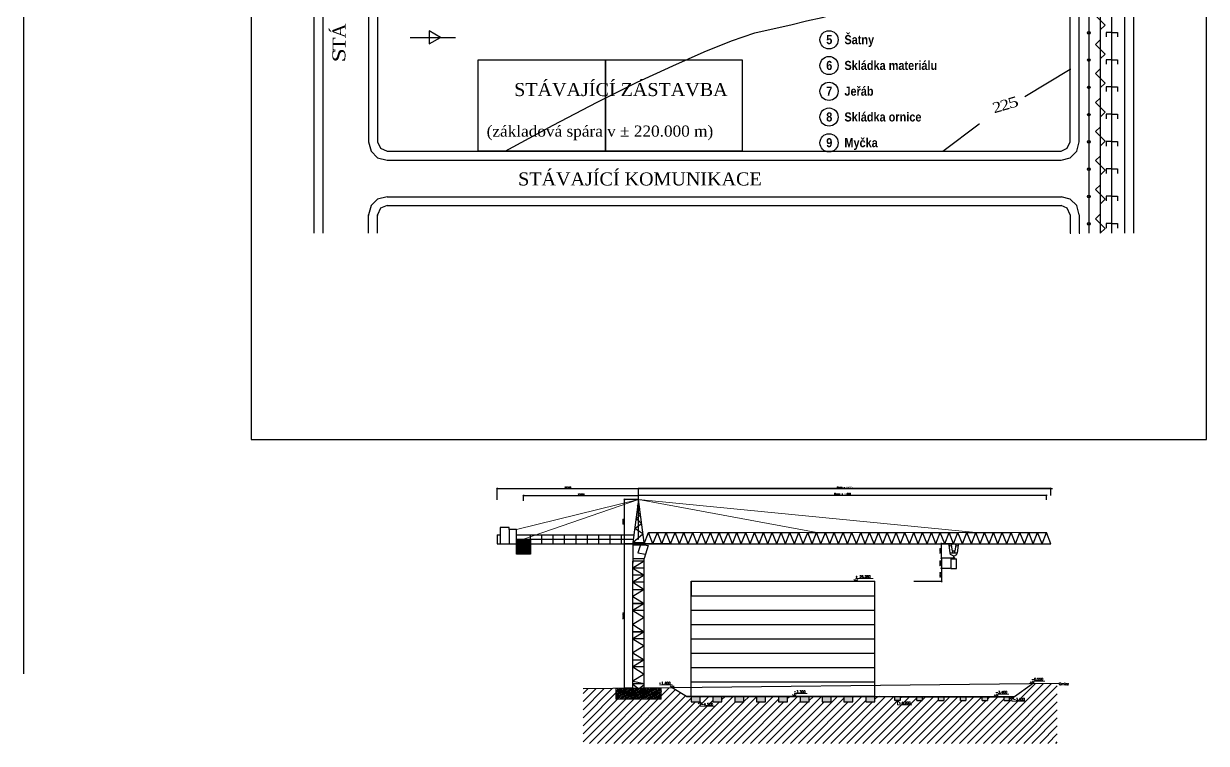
# Model space of a CAD drawing. Header units: millimetres. Extents: x -51 to 2999949, y -1641567 to 415040.
# Drawn here: x 2739949 to 2999949, y -7761 to 150395 of the extents above; entities that cross this region are included whole.
import ezdxf

# ---------------------------------------------------------------- set-up
doc = ezdxf.new("R2010")
doc.units = ezdxf.units.MM
doc.header["$LTSCALE"] = 75
doc.header["$MEASUREMENT"] = 0
doc.linetypes.add('ACAD_ISO10W100', pattern=[18, 12, -3, 0, -3])
doc.layers.get('0').update_dxf_attribs({"linetype": 'CONTINUOUS'})
for name, color, linetype in [('cesty', 161, 'CONTINUOUS'), ('DNO', 210, 'CONTINUOUS'), ('elektrický kabel', 50, 'CONTINUOUS'), ('jeřáb1', 7, 'CONTINUOUS'), ('kanalizace', 222, 'CONTINUOUS'), ('pitná voda', 130, 'CONTINUOUS'), ('potrubí', 64, 'CONTINUOUS'), ('zařízení staveniště', 7, 'CONTINUOUS'), ('ZEMINA', 7, 'CONTINUOUS'), ('ŘEZ', 10, 'ACAD_ISO10W100'), ('ŘEZ červená', 10, 'CONTINUOUS'), ('šrafy', 90, 'CONTINUOUS')]:
    doc.layers.add(name, color=color, linetype=linetype)
for name, color, linetype, lineweight in [('dělící čára', 140, 'CONTINUOUS', 30), ('koty', 4, 'CONTINUOUS', 15), ('texty', 255, 'CONTINUOUS', 15), ('Tlustá', 7, 'CONTINUOUS', 30), ('Velmi tlustá', 10, 'CONTINUOUS', 60)]:
    doc.layers.add(name, color=color, linetype=linetype, lineweight=lineweight)
doc.styles.add('romans', font='romans.shx')
doc.styles.add('TIMESNEWROMAN', font='times.ttf')
doc.styles.add('zařízení stavby', font='ariblk.ttf', dxfattribs={"width": 0.75, "height": 2000})
doc.dimstyles.new('M 1-50', dxfattribs={"dimscale": 50, "dimtxt": 2.5, "dimasz": 2.5, "dimexe": 1.25, "dimexo": 3, "dimtad": 1, "dimtxsty": 'romans', "dimblk": 'OBLIQUE', "dimcen": 2.5, "dimadec": 0, "dimazin": 0, "dimtfac": 1, "dimtmove": 2, "dimatfit": 3, "dimfxl": 1, "dimarcsym": 0})
pattern_1 = [(45, (-1573094.88, 303004.4), (132.582521, 486.135912), [625, -125, 0, -125])]

# ---------------------------------------------------------------- blocks, each defined once
blk = doc.blocks.new('*U229')
at = {"layer": 'elektrický kabel'}
for p, q in [((-1061, 1055), (11, 2127)), ((1061, -1066), (-1061, 1055)), ((0, -2127), (1061, -1066))]:
    blk.add_line(p, q, dxfattribs=at)
blk = doc.blocks.new('*U230')
at = {"layer": 'elektrický kabel', "color": 0, "linetype": 'ByBlock', "lineweight": -2, "transparency": 16777216}
for p in [(0, 191410), (0, 185029), (0, 178649), (0, 172269), (0, 165888), (0, 159508), (0, 153128), (0, 146747), (0, 140367), (0, 133987), (0, 127607), (0, 121226), (0, 114846), (0, 108466), (0, 102085), (0, 95705), (0, 89325), (0, 82944), (0, 76564), (0, 70184), (0, 63803), (0, 57423), (0, 51043), (0, 44662), (0, 38282), (0, 31902), (0, 25521), (0, 19141), (0, 12761), (0, 6380), (0, 0)]:
    blk.add_blockref('*U229', p, dxfattribs=at)
blk = doc.blocks.new('*U233')
at = {"layer": 'kanalizace'}
for p, q in [((0, 500), (-1250, 500)), ((-1250, 500), (-1250, -500)), ((0, 500), (1250, 500)), ((1250, 500), (1250, -500))]:
    blk.add_line(p, q, dxfattribs=at)
blk = doc.blocks.new('*U234')
at = {"layer": 'kanalizace', "color": 0, "linetype": 'ByBlock', "lineweight": -2, "transparency": 16777216}
for p in [(0, 192000), (0, 186000), (0, 180000), (0, 174000), (0, 168000), (0, 162000), (0, 156000), (0, 150000), (0, 144000), (0, 138000), (0, 132000), (0, 126000), (0, 120000), (0, 114000), (0, 108000), (0, 102000), (0, 96000), (0, 90000), (0, 84000), (0, 78000), (0, 72000), (0, 66000), (0, 60000), (0, 54000), (0, 48000), (0, 42000), (0, 36000), (0, 30000), (0, 24000), (0, 18000), (0, 12000), (0, 6000), (0, 0)]:
    blk.add_blockref('*U233', p, dxfattribs=at)
blk = doc.blocks.new('*U235')
at = {"layer": 'pitná voda'}
blk.add_circle((0, 0), 300, dxfattribs=at)
blk = doc.blocks.new('*U236')
at = {"layer": 'pitná voda', "color": 0, "linetype": 'ByBlock', "lineweight": -2, "transparency": 16777216}
for p in [(0, 192000), (0, 186000), (0, 180000), (0, 174000), (0, 168000), (0, 162000), (0, 156000), (0, 150000), (0, 144000), (0, 138000), (0, 132000), (0, 126000), (0, 120000), (0, 114000), (0, 108000), (0, 102000), (0, 96000), (0, 90000), (0, 84000), (0, 78000), (0, 72000), (0, 66000), (0, 60000), (0, 54000), (0, 48000), (0, 42000), (0, 36000), (0, 30000), (0, 24000), (0, 18000), (0, 12000), (0, 6000), (0, 0)]:
    blk.add_blockref('*U235', p, dxfattribs=at)
blk = doc.blocks.new('*U262')
at = {"layer": 'DNO'}
for p, q in [((-1000, 600), (-1000, -600)), ((1000, -600), (1000, 600)), ((-1000, -600), (1000, -600))]:
    blk.add_line(p, q, dxfattribs=at)
blk = doc.blocks.new('*U263')
at = {"layer": 'DNO', "color": 0, "linetype": 'ByBlock', "lineweight": -2, "transparency": 16777216}
for p in [(0, 0), (4800, 0), (9600, 0), (14400, 0), (19200, 0), (24000, 0), (28800, 0), (33600, 0), (38400, 0)]:
    blk.add_blockref('*U262', p, dxfattribs=at)
blk = doc.blocks.new('ghj')
at = {"layer": 'Tlustá'}
for p, q in [((987722, 271709), (987722, 277909)), ((987722, 277909), (990172, 277909)), ((987722, 277909), (990172, 276359)), ((987722, 276359), (990172, 276359)), ((990172, 276359), (987722, 274809)), ((990172, 271709), (990172, 277909)), ((987722, 274809), (990172, 273259)), ((990172, 273259), (987722, 271709)), ((990172, 271709), (987722, 271709))]:
    blk.add_line(p, q, dxfattribs=at)
blk = doc.blocks.new('fghfgh')
at = {"layer": 'Tlustá'}
for p, q in [((1017638, 271089), (1018610, 273539)), ((1018610, 273539), (1028326, 273539)), ((1019581, 271089), (1018610, 273539)), ((1019581, 271089), (1020553, 273539)), ((1021525, 271089), (1020553, 273539)), ((1021525, 271089), (1022496, 273539)), ((1023468, 271089), (1022496, 273539)), ((1023468, 271089), (1024440, 273539)), ((1025411, 271089), (1024440, 273539)), ((1025411, 271089), (1026383, 273539)), ((1027355, 271089), (1026383, 273539)), ((1027355, 271089), (1028326, 273539)), ((1029298, 271089), (1028326, 273539)), ((1017638, 271089), (1029298, 271089))]:
    blk.add_line(p, q, dxfattribs=at)
blk = doc.blocks.new('_Oblique')
at = {"color": 0, "linetype": 'ByBlock', "lineweight": -2}
blk.add_line((-0.5, -0.5), (0.5, 0.5), dxfattribs=at)
blk = doc.blocks.new('*D270')
at = {"layer": 'koty', "color": 0, "linetype": 'ByBlock', "lineweight": -2, "ltscale": 5, "transparency": 16777216}
for p, q in [((2944333, 36103), (2941663, 36103)), ((2941726, 32903), (2941726, 36103)), ((2944333, 32903), (2941663, 32903))]:
    blk.add_line(p, q, dxfattribs=at)
at = {"layer": 'koty', "color": 0, "linetype": 'ByBlock', "lineweight": -2, "ltscale": 5, "transparency": 16777216, "xscale": 250, "yscale": 250, "zscale": 250}
for p, rotation in [((2941726, 36103), 90), ((2941726, 32903), 270)]:
    blk.add_blockref('_Oblique', p, dxfattribs=dict(at, rotation=rotation))
at = {"layer": 'koty', "color": 0, "linetype": 'ByBlock', "lineweight": 20, "ltscale": 5, "transparency": 16777216, "insert": (2941520, 34503), "char_height": 350, "attachment_point": 5, "rotation": 90, "style": 'romans'}
blk.add_mtext('3100', dxfattribs=at)
blk = doc.blocks.new('*D271')
at = {"layer": 'koty', "color": 0, "linetype": 'ByBlock', "lineweight": -2, "ltscale": 5, "transparency": 16777216}
for p, q in [((2944333, 32903), (2941663, 32903)), ((2941726, 32903), (2941726, 30679)), ((2943635, 30679), (2941663, 30679))]:
    blk.add_line(p, q, dxfattribs=at)
at = {"layer": 'koty', "color": 0, "linetype": 'ByBlock', "lineweight": -2, "ltscale": 5, "transparency": 16777216, "xscale": 250, "yscale": 250, "zscale": 250}
for p, rotation in [((2941726, 32903), 90), ((2941726, 30679), 270)]:
    blk.add_blockref('_Oblique', p, dxfattribs=dict(at, rotation=rotation))
at = {"layer": 'koty', "color": 0, "linetype": 'ByBlock', "lineweight": 20, "ltscale": 5, "transparency": 16777216, "insert": (2941520, 31791), "char_height": 350, "attachment_point": 5, "rotation": 90, "style": 'romans'}
blk.add_mtext('2000', dxfattribs=at)
blk = doc.blocks.new('*D272')
at = {"layer": 'koty', "color": 0, "linetype": 'ByBlock', "lineweight": -2, "ltscale": 5, "transparency": 16777216}
for p, q in [((2943635, 30679), (2941663, 30679)), ((2941726, 30679), (2941726, 27846)), ((2935623, 27846), (2941788, 27846))]:
    blk.add_line(p, q, dxfattribs=at)
at = {"layer": 'koty', "color": 0, "linetype": 'ByBlock', "lineweight": -2, "ltscale": 5, "transparency": 16777216, "xscale": 250, "yscale": 250, "zscale": 250}
for p, rotation in [((2941726, 30679), 90), ((2941726, 27846), 270)]:
    blk.add_blockref('_Oblique', p, dxfattribs=dict(at, rotation=rotation))
at = {"layer": 'koty', "color": 0, "linetype": 'ByBlock', "lineweight": 20, "ltscale": 5, "transparency": 16777216, "insert": (2941520, 29263), "char_height": 350, "attachment_point": 5, "rotation": 90, "style": 'romans'}
blk.add_mtext('2830', dxfattribs=at)
blk = doc.blocks.new('*D264')
at = {"layer": 'koty', "color": 0, "linetype": 'ByBlock', "lineweight": -2, "ltscale": 5, "transparency": 16777216}
for p, q in [((2875120, 45953), (2875120, 48312)), ((2965778, 48250), (2875120, 48250)), ((2965778, 46730), (2965778, 48312))]:
    blk.add_line(p, q, dxfattribs=at)
at = {"layer": 'koty', "color": 0, "linetype": 'ByBlock', "lineweight": -2, "ltscale": 5, "transparency": 16777216, "xscale": 250, "yscale": 250, "zscale": 250, "rotation": 180}
blk.add_blockref('_Oblique', (2875120, 48250), dxfattribs=at)
at = {"layer": 'koty', "color": 0, "linetype": 'ByBlock', "lineweight": -2, "ltscale": 5, "transparency": 16777216, "xscale": 250, "yscale": 250, "zscale": 250}
blk.add_blockref('_Oblique', (2965778, 48250), dxfattribs=at)
at = {"layer": 'koty', "color": 0, "linetype": 'ByBlock', "lineweight": 20, "ltscale": 5, "transparency": 16777216, "insert": (2920449, 48456), "char_height": 350, "attachment_point": 5, "style": 'romans'}
blk.add_mtext('Rneb = {\\Ftxt|c0;9\\Ftxt|c238;1000}', dxfattribs=at)
blk = doc.blocks.new('*D265')
at = {"layer": 'koty', "color": 0, "linetype": 'ByBlock', "lineweight": -2, "ltscale": 5, "transparency": 16777216}
for p, q in [((2875120, 45953), (2875120, 46765)), ((2964806, 46702), (2875120, 46702)), ((2964806, 45738), (2964806, 46765))]:
    blk.add_line(p, q, dxfattribs=at)
at = {"layer": 'koty', "color": 0, "linetype": 'ByBlock', "lineweight": -2, "ltscale": 5, "transparency": 16777216, "xscale": 250, "yscale": 250, "zscale": 250, "rotation": 180}
blk.add_blockref('_Oblique', (2875120, 46702), dxfattribs=at)
at = {"layer": 'koty', "color": 0, "linetype": 'ByBlock', "lineweight": -2, "ltscale": 5, "transparency": 16777216, "xscale": 250, "yscale": 250, "zscale": 250}
blk.add_blockref('_Oblique', (2964806, 46702), dxfattribs=at)
at = {"layer": 'koty', "color": 0, "linetype": 'ByBlock', "lineweight": 20, "ltscale": 5, "transparency": 16777216, "insert": (2919963, 46967), "char_height": 350, "attachment_point": 5, "style": 'romans'}
blk.add_mtext('Rprac = {\\Ftxt|c0;9\\Ftxt|c238;0}000', dxfattribs=at)
blk = doc.blocks.new('*D266')
at = {"layer": 'koty', "color": 0, "linetype": 'ByBlock', "lineweight": -2, "ltscale": 5, "transparency": 16777216}
for p, q in [((2844020, 45738), (2844020, 48312)), ((2844020, 48250), (2875120, 48250)), ((2875120, 37988), (2875120, 48312))]:
    blk.add_line(p, q, dxfattribs=at)
at = {"layer": 'koty', "color": 0, "linetype": 'ByBlock', "lineweight": -2, "ltscale": 5, "transparency": 16777216, "xscale": 250, "yscale": 250, "zscale": 250, "rotation": 180}
blk.add_blockref('_Oblique', (2844020, 48250), dxfattribs=at)
at = {"layer": 'koty', "color": 0, "linetype": 'ByBlock', "lineweight": -2, "ltscale": 5, "transparency": 16777216, "xscale": 250, "yscale": 250, "zscale": 250}
blk.add_blockref('_Oblique', (2875120, 48250), dxfattribs=at)
at = {"layer": 'koty', "color": 0, "linetype": 'ByBlock', "lineweight": 20, "ltscale": 5, "transparency": 16777216, "insert": (2859570, 48456), "char_height": 350, "attachment_point": 5, "style": 'romans'}
blk.add_mtext('31100', dxfattribs=at)
blk = doc.blocks.new('*D267')
at = {"layer": 'koty', "color": 0, "linetype": 'ByBlock', "lineweight": -2, "ltscale": 5, "transparency": 16777216}
for p, q in [((2849840, 45535), (2849840, 46765)), ((2849840, 46702), (2875120, 46702)), ((2875120, 37017), (2875120, 46765))]:
    blk.add_line(p, q, dxfattribs=at)
at = {"layer": 'koty', "color": 0, "linetype": 'ByBlock', "lineweight": -2, "ltscale": 5, "transparency": 16777216, "xscale": 250, "yscale": 250, "zscale": 250, "rotation": 180}
blk.add_blockref('_Oblique', (2849840, 46702), dxfattribs=at)
at = {"layer": 'koty', "color": 0, "linetype": 'ByBlock', "lineweight": -2, "ltscale": 5, "transparency": 16777216, "xscale": 250, "yscale": 250, "zscale": 250}
blk.add_blockref('_Oblique', (2875120, 46702), dxfattribs=at)
at = {"layer": 'koty', "color": 0, "linetype": 'ByBlock', "lineweight": 20, "ltscale": 5, "transparency": 16777216, "insert": (2862480, 46909), "char_height": 350, "attachment_point": 5, "style": 'romans'}
blk.add_mtext('17500', dxfattribs=at)
blk = doc.blocks.new('*D268')
at = {"layer": 'koty', "color": 0, "linetype": 'ByBlock', "lineweight": -2, "ltscale": 5, "transparency": 16777216}
for p, q in [((2873752, 36103), (2871965, 36103)), ((2872027, 4372), (2872027, 36103)), ((2873752, 4372), (2871965, 4372))]:
    blk.add_line(p, q, dxfattribs=at)
at = {"layer": 'koty', "color": 0, "linetype": 'ByBlock', "lineweight": -2, "ltscale": 5, "transparency": 16777216, "xscale": 250, "yscale": 250, "zscale": 250}
for p, rotation in [((2872027, 36103), 90), ((2872027, 4372), 270)]:
    blk.add_blockref('_Oblique', p, dxfattribs=dict(at, rotation=rotation))
at = {"layer": 'koty', "color": 0, "linetype": 'ByBlock', "lineweight": 20, "ltscale": 5, "transparency": 16777216, "insert": (2871821, 20238), "char_height": 350, "attachment_point": 5, "rotation": 90, "style": 'romans'}
blk.add_mtext('31880', dxfattribs=at)
blk = doc.blocks.new('*D269')
at = {"layer": 'koty', "color": 0, "linetype": 'ByBlock', "lineweight": -2, "ltscale": 5, "transparency": 16777216}
for p, q in [((2874977, 45803), (2871965, 45803)), ((2872027, 36103), (2872027, 45803)), ((2882352, 36103), (2871965, 36103))]:
    blk.add_line(p, q, dxfattribs=at)
at = {"layer": 'koty', "color": 0, "linetype": 'ByBlock', "lineweight": -2, "ltscale": 5, "transparency": 16777216, "xscale": 250, "yscale": 250, "zscale": 250}
for p, rotation in [((2872027, 45803), 90), ((2872027, 36103), 270)]:
    blk.add_blockref('_Oblique', p, dxfattribs=dict(at, rotation=rotation))
at = {"layer": 'koty', "color": 0, "linetype": 'ByBlock', "lineweight": 20, "ltscale": 5, "transparency": 16777216, "insert": (2871821, 40953), "char_height": 350, "attachment_point": 5, "rotation": 90, "style": 'romans'}
blk.add_mtext('9700', dxfattribs=at)

msp = doc.modelspace()

# ---------------------------------------------------------------- hatches: boundary and pattern name
at = {"layer": 'jeřáb1'}
h = msp.add_hatch(dxfattribs=at)
h.set_pattern_fill('ANSI36', color=256, scale=2000)
h.set_pattern_definition(pattern_1)
h.paths.add_polyline_path([(2886669.7798, 2566.3586), (2886669.7798, 1366.3586), (2888669.7798, 1366.3586), (2888669.7798, 2566.3586)])
h.paths.add_polyline_path([(2891469.7798, 2566.3586), (2891469.7798, 1366.3586), (2893469.7798, 1366.3586), (2893469.7798, 2566.3586)])
h.paths.add_polyline_path([(2896269.7798, 1366.3586), (2898269.7798, 1366.3586), (2898269.7798, 2566.3586), (2896269.7798, 2566.3586)])
h.paths.add_polyline_path([(2901069.7798, 2566.3586), (2901069.7798, 1366.3586), (2903069.7798, 1366.3586), (2903069.7798, 2566.3586)])
h.paths.add_polyline_path([(2905869.7798, 2566.3586), (2905869.7798, 1366.3586), (2907869.7798, 1366.3586), (2907869.7798, 2566.3586)])
h.paths.add_polyline_path([(2910669.7798, 2566.3586), (2910669.7798, 1366.3586), (2912669.7798, 1366.3586), (2912669.7798, 2566.3586)])
h.paths.add_polyline_path([(2915469.7798, 2566.3586), (2915469.7798, 1366.3586), (2917469.7798, 1366.3586), (2917469.7798, 2566.3586)])
h.paths.add_polyline_path([(2920269.7798, 2566.3586), (2920269.7798, 1366.3586), (2922269.7798, 1366.3586), (2922269.7798, 2566.3586)])
h.paths.add_polyline_path([(2925069.7798, 2566.3586), (2925069.7798, 1366.3586), (2927069.7798, 1366.3586), (2927069.7798, 2566.3586)])
h.paths.add_polyline_path([(2955469.7798, 2466.3586), (2955469.7798, 1666.3586), (2956669.7798, 1666.3586), (2956669.7798, 2466.3586)])
h.paths.add_polyline_path([(2950669.7798, 2466.3586), (2950669.7798, 1666.3586), (2951869.7798, 1666.3586), (2951869.7798, 2466.3586)])
h.paths.add_polyline_path([(2945869.7798, 2466.3586), (2945869.7798, 1666.3586), (2947069.7798, 1666.3586), (2947069.7798, 2466.3586)])
h.paths.add_polyline_path([(2942269.7798, 1666.3586), (2942269.7798, 2466.3586), (2941069.7798, 2466.3586), (2941069.7798, 1666.3586)])
h.paths.add_polyline_path([(2937469.7798, 1666.3586), (2937469.7798, 2466.3586), (2936269.7798, 2466.3586), (2936269.7798, 1666.3586)])
h.paths.add_polyline_path([(2931469.7798, 2466.3586), (2931469.7798, 1666.3586), (2932669.7798, 1666.3586), (2932669.7798, 2466.3586)])
at = {"layer": 'ZEMINA'}
h = msp.add_hatch(dxfattribs=at)
h.set_pattern_fill('ANSI31', color=256, scale=10000)
h.set_pattern_definition([(45, (-1573094.9, 303004.4), (-883.88348, 883.88348), [])])
h.paths.add_polyline_path([(2967188.1439, 5379.5248), (2961642.2422, 5318.8398), (2957805.5361, 2566.3586), (2957669.7798, 2466.3586), (2956669.7798, 2466.3586), (2956669.7798, 1666.3586), (2955469.7798, 1666.3586), (2955469.7798, 2466.3586), (2951869.7798, 2466.3586), (2951869.7798, 1666.3586), (2950669.7798, 1666.3586), (2950669.7798, 2466.3586), (2947069.7798, 2466.3586), (2947069.7798, 1666.3586), (2945869.7798, 1666.3586), (2945869.7798, 2466.3586), (2942269.7798, 2466.3586), (2942269.7798, 1666.3586), (2941069.7798, 1666.3586), (2941069.7798, 2466.3586), (2937469.7798, 2466.3586), (2937469.7798, 1666.3586), (2936269.7798, 1666.3586), (2936269.7798, 2466.3586), (2932669.7798, 2466.3586), (2932669.7798, 1666.3586), (2931469.7798, 1666.3586), (2931469.7798, 2466.3586), (2930019.7798, 2466.3586), (2928069.7798, 2566.3586), (2927069.7798, 2566.3586), (2927069.7798, 1366.3586), (2925069.7798, 1366.3586), (2925069.7798, 2566.3586), (2922269.7798, 2566.3586), (2922269.7798, 1366.3586), (2920269.7798, 1366.3586), (2920269.7798, 2566.3586), (2917469.7798, 2566.3586), (2917469.7798, 1366.3586), (2915469.7798, 1366.3586), (2915469.7798, 2566.3586), (2912669.7798, 2566.3586), (2912669.7798, 1366.3586), (2910669.7798, 1366.3586), (2910669.7798, 2566.3586), (2907869.7798, 2566.3586), (2907869.7798, 1366.3586), (2905869.7798, 1366.3586), (2905869.7798, 2566.3586), (2903069.7798, 2566.3586), (2903069.7798, 1366.3586), (2901069.7798, 1366.3586), (2901069.7798, 2566.3586), (2898269.7798, 2566.3586), (2898269.7798, 1366.3586), (2896269.7798, 1366.3586), (2896269.7798, 2566.3586), (2893469.7798, 2566.3586), (2893469.7798, 1366.3586), (2891469.7798, 1366.3586), (2891469.7798, 2566.3586), (2888669.7798, 2566.3586), (2888669.7798, 1366.3586), (2886669.7798, 1366.3586), (2886669.7798, 2566.3586), (2885669.7798, 2566.3586), (2882531.0495, 4453.18), (2876344.7798, 4385.4879), (2876344.7798, 4372.0835), (2875119.7798, 4372.0835), (2862914.6166, 4238.5308), (2862914.6166, -7761.4692), (2967188.1439, -7761.4692)])
at = {"layer": 'šrafy', "linetype": 'ByBlock', "lineweight": 20, "ltscale": 5}
h = msp.add_hatch(dxfattribs=at)
h.set_pattern_fill('ANSI36', color=256, scale=2000)
h.set_pattern_definition(pattern_1)
h.paths.add_polyline_path([(2870119.7798, 4372.0835), (2870119.7798, 1967.6674), (2880119.7798, 1967.6674), (2880119.7798, 4372.0835)])
at = {"layer": 'šrafy'}
h = msp.add_hatch(dxfattribs=at)
h.set_pattern_fill('ANSI31', color=256, scale=1500)
h.set_pattern_definition([(45, (1862149.33, -179036.68), (-132.58252, 132.58252), [])])
h.paths.add_polyline_path([(2957805.5361, 2566.3586), (2957669.7798, 2566.3586), (2957669.7798, 2466.3586)])

# ---------------------------------------------------------------- linework, layer by layer
for p, q in [((2819847.5854, 112354.1279), (2968142.3038, 112354.1279)), ((2819847.5854, 110399.4985), (2968142.3038, 110399.4985))]:
    msp.add_line(p, q)
msp.add_lwpolyline([(2789948.9938, 356001.2066), (2789948.9938, 59001.2066), (2999948.9938, 59001.2066), (2999948.9938, 356001.2066)], close=True)
for points in [[(2803799.0401, 104355.573), (2803799.0401, 206459.2977), (2803901.9177, 206459.2977)], [(2805779.3872, 104355.573), (2805779.3872, 206459.2977), (2805882.2648, 206459.2977)], [(2815784.0135, 206459.2977), (2815784.0135, 124441.9724), (2816324.1064, 122358.7477), (2817764.3607, 120918.4934), (2819847.5854, 120378.4005), (2968039.4327, 120378.4005), (2970019.7798, 120918.4934), (2971460.0406, 122358.7477), (2972000.127, 124441.9724), (2972000.127, 206459.2977), (2972103.0111, 206459.2977)], [(2817764.3607, 206459.2977), (2817764.3607, 124441.9724), (2818407.3312, 123027.436), (2819847.5854, 122358.7477), (2968039.4327, 122358.7477), (2969351.0915, 123027.436), (2970019.7798, 124441.9724), (2970019.7798, 206459.2977), (2970122.664, 206459.2977)], [(2982004.7468, 104355.573), (2982004.7468, 206459.2977), (2982107.6179, 206459.2977)], [(2983985.0939, 104355.573), (2983985.0939, 206459.2977), (2984087.9781, 206459.2977)], [(2845797.873, 122358.7477), (2856342.5922, 128068.3291), (2866012.8679, 133109.2222), (2874808.7065, 137507.1317), (2882627.2239, 141133.4818), (2889545.5799, 144194.0278), (2895589.5186, 146611.6032), (2900656.1295, 148386.1951), (2904951.1548, 149363.5098), (2908577.518, 150135.0692), (2912075.2792, 151009.5127), (2915495.8871, 151781.0852), (2918685.022, 152655.5157), (2921771.2726, 153529.9593), (2924626.0633, 154532.9917), (2927377.9699, 155407.4353), (2927480.841, 155407.4353)], [(2839856.825, 122358.7477), (2839856.825, 142445.1406), (2897904.1968, 142445.1406), (2897904.1968, 122358.7477), (2867890.3439, 122358.7477), (2867890.3439, 142445.1406), (2867890.3439, 122358.7477), (2839856.825, 122358.7477), (2839959.7027, 122358.7477)], [(2960015.16, 134420.881), (2970019.7798, 140361.9224), (2970122.664, 140361.9224)], [(2941986.2675, 122358.7477), (2950010.5402, 128402.6732), (2950113.4113, 128402.6732)], [(2819847.5854, 112354.1279), (2817764.3607, 111814.035), (2816324.1064, 110399.4985), (2815784.0135, 108419.1448), (2815886.8846, 108419.1448)], [(2972000.127, 108419.1448), (2971460.0406, 110399.4985), (2970019.7798, 111814.035), (2968039.4327, 112354.1279), (2968142.3038, 112354.1279)], [(2819847.5854, 110399.4985), (2818407.3312, 109833.6813), (2817764.3607, 108419.1448), (2817867.2383, 108419.1448)], [(2970019.7798, 108419.1448), (2969351.0915, 109833.6813), (2968039.4327, 110399.4985), (2968142.3038, 110399.4985)], [(2815784.0135, 104355.573), (2815784.0135, 108419.1448), (2815886.8846, 108419.1448)], [(2817764.3607, 104355.573), (2817764.3607, 108419.1448), (2817867.2383, 108419.1448)], [(2970019.7798, 108419.1448), (2970019.7798, 104355.573), (2970122.664, 104355.573)], [(2972000.127, 108419.1448), (2972000.127, 104355.573), (2972103.0111, 104355.573)]]:
    msp.add_lwpolyline(points)
at = {"layer": 'cesty', "linetype": 'ByBlock', "lineweight": 20, "ltscale": 5}
for p, q in [((2848299.7798, 39215.5263), (2875119.7798, 45803.0863)), ((2875119.7798, 45803.0863), (2849839.7798, 37078.0863)), ((2914344.7798, 38553.0863), (2875119.7798, 45803.0863)), ((2949259.7798, 38553.0863), (2875119.7798, 45803.0863)), ((2964806.4465, 38553.0863), (2887033.1131, 38553.0863)), ((2876344.7798, 36103.0863), (2946344.7798, 36103.0863)), ((2876344.7798, 29172.0835), (2873894.7798, 29172.0835))]:
    msp.add_line(p, q, dxfattribs=at)
at = {"layer": 'cesty'}
for p, q in [((2886669.7798, 2566.3586), (2886669.7798, 27846.3586)), ((2886669.7798, 27846.3586), (2927069.7798, 27846.3586)), ((2886669.7798, 27846.3586), (2886669.7798, 24686.3586)), ((2927069.7798, 2566.3586), (2927069.7798, 27846.3586)), ((2886669.7798, 24686.3586), (2927069.7798, 24686.3586)), ((2886669.7798, 21526.3586), (2927069.7798, 21526.3586)), ((2886669.7798, 18366.3586), (2927069.7798, 18366.3586)), ((2886669.7798, 15206.3586), (2927069.7798, 15206.3586)), ((2886669.7798, 12046.3586), (2927069.7798, 12046.3586)), ((2886669.7798, 8886.3586), (2927069.7798, 8886.3586)), ((2886669.7798, 5726.3586), (2927069.7798, 5726.3586)), ((2927069.7798, 2566.3586), (2886669.7798, 2566.3586)), ((2886669.7798, 2566.3586), (2927069.7798, 2566.3586)), ((2906869.7798, 2566.3586), (2923844.7798, 2566.3586))]:
    msp.add_line(p, q, dxfattribs=at)
at = {"layer": 'DNO'}
for p, q in [((2957805.5361, 2566.3586), (2961640.6933, 5317.7286)), ((2885669.7798, 2566.3586), (2882531.0495, 4453.18)), ((2885669.7798, 2566.3586), (2928069.7798, 2566.3586)), ((2906869.7798, 2566.3586), (2885669.7798, 2566.3586)), ((2928069.7798, 2566.3586), (2957805.5361, 2566.3586)), ((2930019.7798, 2466.3586), (2928069.7798, 2566.3586)), ((2932669.7798, 2466.3586), (2930019.7798, 2466.3586)), ((2931469.7798, 1666.3586), (2931469.7798, 2466.3586)), ((2932669.7798, 1666.3586), (2931469.7798, 1666.3586)), ((2932669.7798, 2466.3586), (2936269.7798, 2466.3586)), ((2932669.7798, 2466.3586), (2932669.7798, 1666.3586)), ((2936269.7798, 2466.3586), (2957669.7798, 2466.3586)), ((2936269.7798, 1666.3586), (2936269.7798, 2466.3586)), ((2936269.7798, 1666.3586), (2937469.7798, 1666.3586)), ((2937469.7798, 2466.3586), (2937469.7798, 1666.3586)), ((2941069.7798, 1666.3586), (2941069.7798, 2466.3586)), ((2941069.7798, 1666.3586), (2942269.7798, 1666.3586)), ((2942269.7798, 2466.3586), (2942269.7798, 1666.3586)), ((2945869.7798, 1666.3586), (2945869.7798, 2466.3586)), ((2945869.7798, 1666.3586), (2947069.7798, 1666.3586)), ((2947069.7798, 2466.3586), (2947069.7798, 1666.3586)), ((2950669.7798, 1666.3586), (2950669.7798, 2466.3586)), ((2950669.7798, 1666.3586), (2951869.7798, 1666.3586)), ((2951869.7798, 2466.3586), (2951869.7798, 1666.3586)), ((2955469.7798, 1666.3586), (2955469.7798, 2466.3586)), ((2955469.7798, 1666.3586), (2956669.7798, 1666.3586)), ((2956669.7798, 1666.3586), (2956669.7798, 2466.3586)), ((2957669.7798, 2466.3586), (2957805.5361, 2566.3586))]:
    msp.add_line(p, q, dxfattribs=at)
at = {"layer": 'dělící čára'}
msp.add_line((2739948.9938, 407501.2066), (2739948.9938, 7501.2066), dxfattribs=at)
at = {"layer": 'elektrický kabel'}
msp.add_line((2976640.6951, 302519.0837), (2976640.6951, 104355.573), dxfattribs=at)
at = {"layer": 'jeřáb1'}
msp.add_line((2873894.7798, 4372.0835), (2876344.7798, 4372.0835), dxfattribs=at)
at = {"layer": 'kanalizace'}
msp.add_line((2979140.6951, 104355.573), (2979146.1358, 302519.0837), dxfattribs=at)
at = {"layer": 'pitná voda'}
msp.add_line((2974140.6951, 302519.0837), (2974140.6951, 104355.573), dxfattribs=at)
at = {"layer": 'potrubí'}
msp.add_line((2824914.1898, 147387.7824), (2834914.1898, 147387.7824), dxfattribs=at)
msp.add_lwpolyline([(2829107.8912, 148825.7658), (2829072.0089, 145970.5157), (2831562.6692, 147367.0658)], close=True, dxfattribs=at)
at = {"layer": 'texty', "linetype": 'ByBlock', "lineweight": 20, "ltscale": 5}
for p, q in [((2922905.0531, 27849.1886), (2922478.7612, 28275.4805)), ((2922905.0531, 27849.1886), (2922905.0531, 28461.7724)), ((2926676.5707, 28461.7724), (2922905.0531, 28461.7724)), ((2922905.0531, 27849.1886), (2923331.345, 28275.4805)), ((2961640.6933, 5317.7286), (2961214.4014, 5744.0205)), ((2961640.6933, 5317.7286), (2961640.6933, 5930.3124)), ((2964460.6933, 5930.3124), (2961640.6933, 5930.3124)), ((2961640.6933, 5317.7286), (2962066.9852, 5744.0205)), ((2879711.0495, 5065.7638), (2882531.0495, 5065.7638)), ((2882531.0495, 4453.18), (2882104.7576, 4879.4719)), ((2882531.0495, 4453.18), (2882531.0495, 5065.7638)), ((2882531.0495, 4453.18), (2882957.3414, 4879.4719)), ((2909380.9141, 2566.3586), (2908954.6222, 2992.6505)), ((2909380.9141, 2566.3586), (2909380.9141, 3178.9424)), ((2912200.9141, 3178.9424), (2909380.9141, 3178.9424)), ((2909380.9141, 2566.3586), (2909807.206, 2992.6505)), ((2953727.4544, 2466.3586), (2953301.1625, 2892.6505)), ((2953727.4544, 2466.3586), (2953727.4544, 3078.9424)), ((2956547.4544, 3078.9424), (2953727.4544, 3078.9424)), ((2953727.4544, 2466.3586), (2954153.7463, 2892.6505)), ((2888669.7798, 1366.3586), (2888243.4879, 940.0667)), ((2888669.7798, 1366.3586), (2889096.0717, 940.0667)), ((2888669.7798, 1366.3586), (2888669.7798, 424.5262)), ((2891826.4037, 424.5262), (2888669.7798, 424.5262)), ((2932069.7798, 1666.3586), (2931643.4879, 1240.0667)), ((2932069.7798, 1666.3586), (2932496.0717, 1240.0667)), ((2932069.7798, 1666.3586), (2932069.7798, 724.5262)), ((2935226.4037, 724.5262), (2932069.7798, 724.5262)), ((2957217.8113, 2466.3586), (2956791.5194, 2040.0667)), ((2957217.8113, 2466.3586), (2957644.1033, 2040.0667)), ((2957217.8113, 2466.3586), (2957217.8113, 1524.5262)), ((2960374.4352, 1524.5262), (2957217.8113, 1524.5262))]:
    msp.add_line(p, q, dxfattribs=at)
at = {"layer": 'Tlustá'}
for p, q in [((2875119.7798, 45803.0863), (2873894.7798, 36353.0863)), ((2874928.3942, 44326.6826), (2875232.9618, 44929.9681)), ((2875377.4568, 43815.2925), (2874928.3942, 44326.6826)), ((2876344.7798, 36353.0863), (2875119.7798, 45803.0863)), ((2874568.4944, 41550.3131), (2875556.3237, 42435.4624)), ((2874784.9855, 43220.3871), (2875377.4568, 43815.2925)), ((2875556.3237, 42435.4624), (2874784.9855, 43220.3871)), ((2846669.6841, 39636.348), (2844717.3861, 39636.348)), ((2844717.3861, 39636.348), (2844717.3861, 36103.0863)), ((2846669.6841, 39215.5263), (2846669.6841, 39636.348)), ((2848299.7798, 39215.5263), (2846669.6841, 39215.5263)), ((2846669.6841, 39215.5263), (2846669.6841, 36103.0863)), ((2848299.7798, 38053.0863), (2848299.7798, 39215.5263)), ((2874293.9282, 39432.231), (2875798.7181, 40565.5629)), ((2876092.1003, 38302.3284), (2874293.9282, 39432.231)), ((2875798.7181, 40565.5629), (2874568.4944, 41550.3131)), ((2844019.7798, 38053.0863), (2844717.3861, 38053.0863)), ((2844019.7798, 38053.0863), (2844019.7798, 36103.0863)), ((2848299.7798, 38053.0863), (2874115.1502, 38053.0863)), ((2848299.7798, 36103.0863), (2848299.7798, 38053.0863)), ((2848299.7798, 33798.0863), (2848299.7798, 37078.0863)), ((2848299.7798, 37078.0863), (2848579.7798, 37078.0863)), ((2848299.7798, 37078.0863), (2873988.7613, 37078.0863)), ((2848579.7798, 37078.0863), (2848579.7798, 33798.0863)), ((2848579.7798, 33798.0863), (2848579.7798, 37078.0863)), ((2848579.7798, 37078.0863), (2848859.7798, 37078.0863)), ((2848859.7798, 37078.0863), (2848859.7798, 33798.0863)), ((2848859.7798, 33798.0863), (2848859.7798, 37078.0863)), ((2848859.7798, 37078.0863), (2849139.7798, 37078.0863)), ((2849139.7798, 37078.0863), (2849139.7798, 33798.0863)), ((2849139.7798, 33798.0863), (2849139.7798, 37078.0863)), ((2849139.7798, 37078.0863), (2849419.7798, 37078.0863)), ((2849419.7798, 37078.0863), (2849419.7798, 33798.0863)), ((2849419.7798, 33798.0863), (2849419.7798, 37078.0863)), ((2849419.7798, 37078.0863), (2849699.7798, 37078.0863)), ((2849699.7798, 37078.0863), (2849699.7798, 33798.0863)), ((2849699.7798, 33798.0863), (2849699.7798, 37078.0863)), ((2849699.7798, 37078.0863), (2849979.7798, 37078.0863)), ((2849979.7798, 37078.0863), (2849979.7798, 33798.0863)), ((2849979.7798, 33798.0863), (2849979.7798, 37078.0863)), ((2849979.7798, 37078.0863), (2850259.7798, 37078.0863)), ((2850259.7798, 37078.0863), (2850259.7798, 33798.0863)), ((2850259.7798, 33798.0863), (2850259.7798, 37078.0863)), ((2850259.7798, 37078.0863), (2850539.7798, 37078.0863)), ((2850539.7798, 37078.0863), (2850539.7798, 33798.0863)), ((2850539.7798, 33798.0863), (2850539.7798, 37078.0863)), ((2850539.7798, 37078.0863), (2850819.7798, 37078.0863)), ((2850819.7798, 37078.0863), (2850819.7798, 33798.0863)), ((2850819.7798, 33798.0863), (2850819.7798, 37078.0863)), ((2850819.7798, 37078.0863), (2851099.7798, 37078.0863)), ((2851099.7798, 37078.0863), (2851099.7798, 33798.0863)), ((2851099.7798, 33798.0863), (2851099.7798, 37078.0863)), ((2851099.7798, 37078.0863), (2851379.7798, 37078.0863)), ((2851379.7798, 36103.0863), (2851379.7798, 38053.0863)), ((2851379.7798, 37078.0863), (2851379.7798, 33798.0863)), ((2853879.7798, 36103.0863), (2853879.7798, 38053.0863)), ((2856379.7798, 36103.0863), (2856379.7798, 38053.0863)), ((2858879.7798, 36103.0863), (2858879.7798, 38053.0863)), ((2861379.7798, 36103.0863), (2861379.7798, 38053.0863)), ((2863879.7798, 36103.0863), (2863879.7798, 38053.0863)), ((2866379.7798, 36103.0863), (2866379.7798, 38053.0863)), ((2868879.7798, 36103.0863), (2868879.7798, 38053.0863)), ((2871379.7798, 36103.0863), (2871379.7798, 38053.0863)), ((2873894.7798, 36353.0863), (2876092.1003, 38302.3284)), ((2958004.7798, 36103.0863), (2958976.4465, 38553.0863)), ((2958976.4465, 38553.0863), (2964806.4465, 38553.0863)), ((2959948.1131, 36103.0863), (2958976.4465, 38553.0863)), ((2959948.1131, 36103.0863), (2960919.7798, 38553.0863)), ((2961891.4464, 36103.0863), (2960919.7798, 38553.0863)), ((2961891.4464, 36103.0863), (2962863.1131, 38553.0863)), ((2963834.7797, 36103.0863), (2962863.1131, 38553.0863)), ((2963834.7798, 36103.0863), (2964806.4465, 38553.0863)), ((2965778.1131, 36103.0863), (2964806.4465, 38553.0863)), ((2844019.7798, 36103.0863), (2855679.7798, 36103.0863)), ((2855679.7798, 36103.0863), (2873894.7798, 36103.0863)), ((2873894.7798, 36353.0863), (2876344.7798, 36353.0863)), ((2873894.7798, 36353.0863), (2873894.7798, 35853.0863)), ((2873894.7798, 35853.0863), (2876344.7798, 35853.0863)), ((2873894.7798, 35853.0863), (2873894.7798, 32853.0863)), ((2875527.576, 35853.0863), (2874984.048, 34130.0142)), ((2874984.048, 34130.0142), (2876655.5333, 33838.2253)), ((2876344.7798, 35853.0863), (2876344.7798, 36353.0863)), ((2876344.7798, 35853.0863), (2877241.7129, 35696.5099)), ((2877241.7129, 35696.5099), (2876344.7798, 32853.0863)), ((2943659.7798, 33996.09), (2943409.7798, 35853.0863)), ((2943702.3804, 33757.0349), (2943659.7798, 33996.09)), ((2945159.7798, 33996.09), (2943659.7798, 33996.09)), ((2944159.7798, 34496.09), (2943909.7798, 35853.0863)), ((2944659.7798, 34496.09), (2944159.7798, 34496.09)), ((2944159.7798, 34496.09), (2944159.7798, 33996.09)), ((2944909.7798, 35853.0863), (2944659.7798, 34496.09)), ((2944659.7798, 33996.09), (2944659.7798, 34496.09)), ((2945117.1791, 33757.0349), (2945159.7798, 33996.09)), ((2945409.7798, 35853.0863), (2945159.7798, 33996.09)), ((2958004.7798, 36103.0863), (2965778.1131, 36103.0863)), ((2848579.7798, 33798.0863), (2848299.7798, 33798.0863)), ((2848859.7798, 33798.0863), (2848579.7798, 33798.0863)), ((2849139.7798, 33798.0863), (2848859.7798, 33798.0863)), ((2849419.7798, 33798.0863), (2849139.7798, 33798.0863)), ((2849699.7798, 33798.0863), (2849419.7798, 33798.0863)), ((2849979.7798, 33798.0863), (2849699.7798, 33798.0863)), ((2850259.7798, 33798.0863), (2849979.7798, 33798.0863)), ((2850539.7798, 33798.0863), (2850259.7798, 33798.0863)), ((2850819.7798, 33798.0863), (2850539.7798, 33798.0863)), ((2851099.7798, 33798.0863), (2850819.7798, 33798.0863)), ((2851379.7798, 33798.0863), (2851099.7798, 33798.0863)), ((2873894.7798, 32853.0863), (2876344.7798, 32853.0863)), ((2873894.7798, 32853.0863), (2873894.7798, 31853.0863)), ((2876344.7798, 31853.0863), (2876344.7798, 32853.0863)), ((2944409.7798, 33358.9964), (2943702.3804, 33757.0349)), ((2943784.7798, 32679.1886), (2944482.6199, 32903.0863)), ((2945034.7798, 32679.1886), (2943784.7798, 32679.1886)), ((2943784.7798, 32679.1886), (2943784.7798, 31079.1886)), ((2943784.7798, 32679.1886), (2943784.7798, 30679.1886)), ((2944409.7798, 33358.9964), (2945117.1791, 33757.0349)), ((2944482.6199, 32903.0863), (2945034.7798, 32679.1886)), ((2945034.7798, 30679.1886), (2945034.7798, 32679.1886)), ((2943784.7798, 30679.1886), (2945034.7798, 30679.1886)), ((2873894.7798, 4372.0835), (2873894.7798, 10572.0835)), ((2876344.7798, 10572.0835), (2873894.7798, 9022.0835)), ((2876344.7798, 4372.0835), (2876344.7798, 10572.0835)), ((2876344.7798, 9022.0835), (2873894.7798, 9022.0835)), ((2873894.7798, 9022.0835), (2876344.7798, 7472.0835)), ((2876344.7798, 7472.0835), (2873894.7798, 5922.0835)), ((2873894.7798, 5922.0835), (2876344.7798, 5372.0835)), ((2873894.7798, 5372.0835), (2876344.7798, 5372.0835)), ((2874919.7798, 4372.0835), (2873894.7798, 5172.0835)), ((2875319.7798, 4372.0835), (2876344.7798, 5172.0835))]:
    msp.add_line(p, q, dxfattribs=at)
for centre in [(2943659.7798, 35853.0863), (2945159.7798, 35853.0863)]:
    msp.add_circle(centre, 250, dxfattribs=at)
for centre, radius, start, end in [((2944843.6118, 33091.8717), 509.476, 148.378020459, 190.479730409), ((2944482.6199, 33053.0824), 149.9961, 201.050854971, 8.102361692)]:
    msp.add_arc(centre, radius, start, end, dxfattribs=at)
at = {"layer": 'Velmi tlustá'}
for p, q in [((2874094.7798, 4072.0835), (2873694.7798, 4072.0835)), ((2874094.7798, 3772.0835), (2873694.7798, 3772.0835)), ((2874094.7798, 3472.0835), (2873694.7798, 3472.0835)), ((2874094.7798, 3172.0835), (2873694.7798, 3172.0835)), ((2873894.7798, 4372.0835), (2873894.7798, 2872.0835)), ((2876544.7798, 4072.0835), (2876144.7798, 4072.0835)), ((2876544.7798, 3772.0835), (2876144.7798, 3772.0835)), ((2876544.7798, 3472.0835), (2876144.7798, 3472.0835)), ((2876544.7798, 3172.0835), (2876144.7798, 3172.0835)), ((2876344.7798, 4372.0835), (2876344.7798, 2872.0835))]:
    msp.add_line(p, q, dxfattribs=at)
at = {"layer": 'zařízení staveniště'}
for centre in [(2917008.6439, 146848.502), (2917008.6439, 141187.6633), (2917008.6439, 135526.8245), (2917008.6439, 129865.9857), (2917008.6439, 124205.147)]:
    msp.add_circle(centre, 2000, dxfattribs=at)
at = {"layer": 'ZEMINA'}
for p, q in [((2875119.7798, 48249.82), (2966119.7798, 48249.82)), ((2927069.7798, 27846.3586), (2927069.7798, 27849.1886))]:
    msp.add_line(p, q, dxfattribs=at)
at = {"layer": 'ŘEZ', "linetype": 'ByBlock', "lineweight": 20, "ltscale": 5}
for p, q in [((2870119.7798, 1967.6674), (2870119.7798, 4372.0835)), ((2880119.7798, 4372.0835), (2880119.7798, 1967.6674)), ((2880119.7798, 1967.6674), (2870119.7798, 1967.6674))]:
    msp.add_line(p, q, dxfattribs=at)
at = {"layer": 'ŘEZ červená'}
msp.add_line((2967519.7798, 5383.1537), (2862914.6166, 4238.5308), dxfattribs=at)

# ---------------------------------------------------------------- block references
at = {"layer": 'DNO'}
msp.add_blockref('*U263', (2887669.7798, 1966.3586), dxfattribs=at)
at = {"layer": 'elektrický kabel'}
msp.add_blockref('*U230', (2976640.6951, 106482.348), dxfattribs=at)
at = {"layer": 'kanalizace'}
msp.add_blockref('*U234', (2979146.1358, 105976.8933), dxfattribs=at)
at = {"layer": 'pitná voda'}
msp.add_blockref('*U236', (2974140.6951, 106402.2151), dxfattribs=at)
at = {"layer": 'Tlustá'}
for p in [(1858706.743, -234985.5163), (1870366.743, -234985.5163), (1882026.743, -234985.5163), (1893706.743, -234985.5163), (1905366.743, -234985.5163), (1917026.743, -234985.5163), (1928706.743, -234985.5163)]:
    msp.add_blockref('fghfgh', p, dxfattribs=at)
at = {"layer": 'Tlustá', "xscale": -1}
for p in [(3864066.8025, -245637.2993), (3864066.8025, -248737.2993), (3864066.8025, -254937.2993), (3864066.8025, -261137.2993)]:
    msp.add_blockref('ghj', p, dxfattribs=at)

# ---------------------------------------------------------------- texts
at = {"attachment_point": 7, "style": 'TIMESNEWROMAN'}
for s, insert, char_height, width, rotation in [('\\W1.04;Á', (2810717.3176, 147177.9175), 2863.05416, 4592.758633, 89.900411366), ('\\W1.12;T', (2810717.3569, 144425.8802), 2863.05416, 4225.102355, 89.900411366), ('\\W1.28;S', (2810717.4027, 141905.172), 2863.05416, 4219.334297, 89.900411366), ('\\W1.16;2', (2953301.4343, 130692.6409), 2289.83564, 3047.345227, 15.800195223), ('\\W1.16;2', (2954998.7812, 131181.331), 2289.83564, 3047.345227, 15.800195223), ('\\W1.31;5', (2956696.1543, 131670.0341), 2289.83564, 3222.341082, 15.800195223)]:
    msp.add_mtext(s, dxfattribs=dict(at, insert=insert, char_height=char_height, width=width, rotation=rotation))
for s, insert, char_height, width in [('\\W1.02;STÁVAJÍCÍ\\~ZÁSTAVBA', (2847778.2266, 134421.0118), 2863.160702, 47179.177469), ('\\W1.03;(základová\\~spára\\~v\\~±\\~220.000\\~m)', (2841734.3011, 124776.4539), 2433.709411, 49434.835916), ('\\W1.02;STÁVAJÍCÍ\\~KOMUNIKACE', (2848652.6637, 114771.8668), 2863.160702, 53670.587301)]:
    msp.add_mtext(s, dxfattribs=dict(at, insert=insert, char_height=char_height, width=width))
at = {"layer": 'texty', "ltscale": 20, "extrusion": (1.93959e-16, -3.39308e-16, -1), "style": 'romans', "text_generation_flag": 2}
for s, p in [('+ 25,280', (-2922775.083, 28600.6048)), ('-1,400', (-2879581.0794, 5204.5962)), ('-0,550', (-2961510.7232, 6069.1448)), ('Ornice', (-2967553.8455, 5035.0137)), ('-3,300', (-2909250.9441, 3317.7748)), ('-3,400', (-2953597.4843, 3217.7748)), ('-4,500', (-2888946.4037, 563.3586)), ('-4,200', (-2932346.4037, 863.3586)), ('-3,400', (-2957494.4352, 1663.3586))]:
    msp.add_text(s, height=514.89696, dxfattribs=at).set_placement(p)
at = {"layer": 'zařízení staveniště', "char_height": 2000, "attachment_point": 1, "style": 'zařízení stavby'}
for s, width, heights, insert in [('Šatny', 5155.681041, [0], (2920384.2605, 147879.5651)), ('5', 5155.681041, [0], (2916384.2605, 147879.5651)), ('6', 5155.681041, [0], (2916384.2605, 142218.7264)), ('Skládka materiálu', 23692.672655, [1510.5207], (2920384.2605, 142218.7264)), ('7', 5155.681041, [0], (2916384.2605, 136557.8876)), ('Jeřáb', 5155.681041, [0], (2920384.2605, 136557.8876)), ('8', 5155.681041, [0], (2916384.2605, 130897.0488)), ('Skládka ornice', 19694.492472, [2203.0474], (2920384.2605, 130897.0488)), ('9', 5155.681041, [0], (2916384.2605, 125236.2101)), ('Myčka', 19694.492472, [2203.0474], (2920384.2605, 125236.2101))]:
    msp.add_mtext_dynamic_manual_height_columns(s, width=width, gutter_width=10000, heights=heights, dxfattribs=dict(at, insert=insert))

# ---------------------------------------------------------------- dimensions: what is measured, and where the dimension line sits
at = {"layer": 'koty', "linetype": 'ByBlock', "lineweight": 20, "ltscale": 5}
for base, p1, p2, angle, picture, middle in [((2875119.7798, 48249.82), (2844019.7798, 45588.2663), (2875119.7798, 37838.2663), 180, '*D266', (2859569.7798, 48456.07)), ((2872027.1089, 45803.0863), (2882502.1089, 36103.0863), (2875127.1089, 45803.0863), 90, '*D269', (2871820.8589, 40953.0863))]:
    dim = msp.add_linear_dim(base=base, p1=p1, p2=p2, angle=angle, dimstyle='M 1-50', override={"dimtxt": 7, "dimasz": 5}, dxfattribs=at)
    dim.commit()
    dim.dimension.update_dxf_attribs({"geometry": picture, "text_midpoint": middle})
for base, p1, p2, angle, text, picture, middle in [((2875119.7798, 46702.4201), (2849839.7798, 45384.6641), (2875119.7798, 36867.0163), 180, '17500', '*D267', (2862479.7798, 46908.6701)), ((2875119.7798, 48249.82), (2965778.1131, 46579.9331), (2875119.7798, 45803.0863), 180, 'Rneb = {\\Ftxt|c0;9\\Ftxt|c238;1000}', '*D264', (2920448.9465, 48456.07)), ((2875119.7798, 46702.4201), (2964806.4465, 45588.2663), (2875119.7798, 45803.0863), 180, 'Rprac = {\\Ftxt|c0;9\\Ftxt|c238;0}000', '*D265', (2919963.1132, 46967.0034)), ((2872027.1089, 36103.0863), (2873902.1089, 4372.0835), (2873902.1089, 36103.0863), 90, '31880', '*D268', (2871820.8589, 20237.5849)), ((2941725.7517, 36103.0863), (2944482.6199, 32903.0863), (2944482.6199, 36103.0863), 90, '3100', '*D270', (2941519.5017, 34503.0863)), ((2941725.7517, 30679.1886), (2944482.6199, 32903.0863), (2943784.7798, 30679.1886), 90, '2000', '*D271', (2941519.5017, 31791.1374)), ((2941725.7517, 27846.3586), (2943784.7798, 30679.1886), (2935473.2619, 27846.3586), 90, '2830', '*D272', (2941519.5017, 29262.7736))]:
    dim = msp.add_linear_dim(base=base, p1=p1, p2=p2, angle=angle, text=text, dimstyle='M 1-50', override={"dimtxt": 7, "dimasz": 5}, dxfattribs=at)
    dim.commit()
    dim.dimension.update_dxf_attribs({"geometry": picture, "text_midpoint": middle})

doc.saveas('drawing.dxf')
